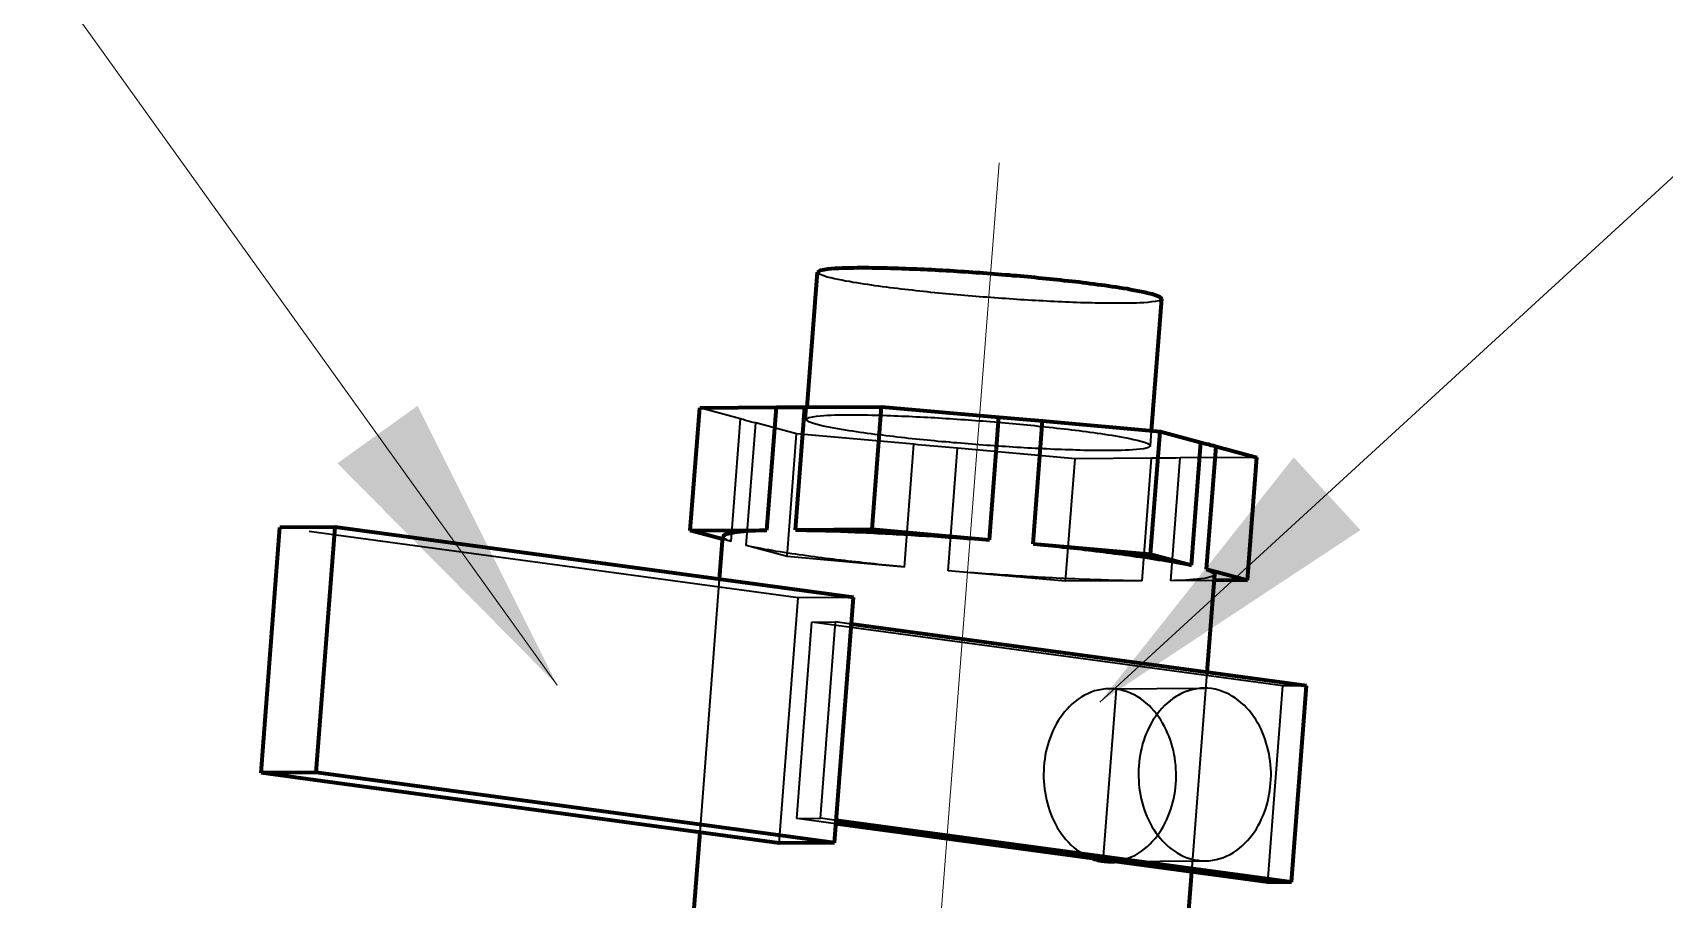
# Model space of a CAD drawing. Header units: millimetres. Extents: x 0 to 2382, y 0 to 420.
# Drawn here: x 1169.21 to 1182.44, y 257.94 to 264.96 of the extents above; entities that cross this region are included whole.
import ezdxf

# ---------------------------------------------------------------- set-up
doc = ezdxf.new("R2010")
doc.units = ezdxf.units.MM
doc.linetypes.add('IRAM-E-TRAZOS', pattern=[5, 4, -1])
doc.linetypes.add('IRAM-F-TRAZO-PUNTO', pattern=[20, 15, -2, 1, -2])
for name, color, linetype, lineweight in [('01-VISIBLE', 7, 'CONTINUOUS', 70), ('02-OCULTA', 4, 'IRAM-E-TRAZOS', 35), ('03-EJE', 1, 'IRAM-F-TRAZO-PUNTO', 18), ('08-FINA', 5, 'CONTINUOUS', 18)]:
    doc.layers.add(name, color=color, linetype=linetype, lineweight=lineweight)

msp = doc.modelspace()

# ---------------------------------------------------------------- hatches: boundary and pattern name
at = {"layer": '08-FINA'}
h = msp.add_hatch(color=7, dxfattribs=at)
h.dxf.hatch_style = 1
h.paths.add_polyline_path([(1173.467, 259.674), (1172.335, 261.938), (1171.685, 261.472)])
h = msp.add_hatch(color=7, dxfattribs=at)
h.dxf.hatch_style = 1
h.paths.add_polyline_path([(1177.867, 259.535), (1179.98, 260.93), (1179.439, 261.52)])

# ---------------------------------------------------------------- linework, layer by layer
at = {"layer": '01-VISIBLE'}
for points in [[(1175.493, 261.927), (1175.578, 263.021)], [(1175.578, 263.021), (1175.602, 263.037), (1175.631, 263.044), (1175.661, 263.048), (1175.691, 263.051), (1175.721, 263.053), (1175.751, 263.055), (1175.781, 263.056), (1175.811, 263.057), (1175.841, 263.058), (1175.871, 263.058), (1175.901, 263.059), (1175.931, 263.059), (1175.961, 263.059), (1175.991, 263.059), (1176.021, 263.058), (1176.051, 263.058), (1176.081, 263.057), (1176.111, 263.057), (1176.141, 263.056), (1176.171, 263.055), (1176.201, 263.054), (1176.231, 263.053), (1176.261, 263.052), (1176.291, 263.051), (1176.321, 263.05), (1176.351, 263.049), (1176.381, 263.048), (1176.411, 263.046), (1176.441, 263.045), (1176.471, 263.043), (1176.501, 263.042), (1176.531, 263.04), (1176.561, 263.039), (1176.591, 263.037), (1176.621, 263.035), (1176.651, 263.034), (1176.681, 263.032), (1176.711, 263.03), (1176.741, 263.028), (1176.771, 263.026), (1176.801, 263.024), (1176.831, 263.022), (1176.861, 263.02), (1176.891, 263.018), (1176.921, 263.015), (1176.951, 263.013), (1176.981, 263.011), (1177.011, 263.009), (1177.041, 263.006), (1177.071, 263.004), (1177.101, 263.001), (1177.131, 262.999), (1177.161, 262.996), (1177.191, 262.994), (1177.22, 262.991), (1177.25, 262.988), (1177.28, 262.986), (1177.31, 262.983), (1177.34, 262.98), (1177.37, 262.977), (1177.4, 262.974), (1177.43, 262.971), (1177.46, 262.968), (1177.49, 262.965), (1177.519, 262.962), (1177.549, 262.959), (1177.579, 262.955), (1177.609, 262.952), (1177.639, 262.949), (1177.669, 262.945), (1177.699, 262.942), (1177.728, 262.938), (1177.758, 262.934), (1177.788, 262.931), (1177.818, 262.927), (1177.848, 262.923), (1177.877, 262.919), (1177.907, 262.915), (1177.937, 262.911), (1177.967, 262.906), (1177.996, 262.902), (1178.026, 262.897), (1178.056, 262.892), (1178.085, 262.888), (1178.115, 262.882), (1178.145, 262.877), (1178.174, 262.871), (1178.204, 262.866), (1178.233, 262.859), (1178.262, 262.852), (1178.291, 262.845), (1178.32, 262.836), (1178.348, 262.825), (1178.369, 262.806)], [(1178.287, 261.736), (1178.369, 262.806)], [(1174.546, 260.927), (1174.623, 261.921)], [(1174.623, 261.921), (1175.245, 261.926)], [(1175.168, 260.931), (1175.245, 261.926)], [(1175.245, 261.926), (1175.278, 261.926), (1175.311, 261.927), (1175.344, 261.927), (1175.377, 261.927), (1175.41, 261.927), (1175.443, 261.927), (1175.476, 261.927)], [(1175.399, 260.932), (1175.476, 261.927)], [(1175.476, 261.927), (1176.097, 261.931)], [(1176.02, 260.937), (1176.097, 261.931)], [(1176.097, 261.931), (1177.049, 261.846)], [(1176.973, 260.852), (1177.049, 261.846)], [(1177.049, 261.846), (1177.082, 261.844), (1177.114, 261.841), (1177.146, 261.838), (1177.178, 261.835), (1177.21, 261.833), (1177.242, 261.83), (1177.275, 261.827), (1177.307, 261.824), (1177.339, 261.821), (1177.371, 261.818), (1177.403, 261.815)], [(1177.327, 260.82), (1177.403, 261.815)], [(1177.403, 261.815), (1178.356, 261.73)], [(1178.279, 260.735), (1178.356, 261.73)], [(1178.356, 261.73), (1178.686, 261.641)], [(1178.61, 260.646), (1178.686, 261.641)], [(1178.686, 261.641), (1178.707, 261.636), (1178.728, 261.631), (1178.748, 261.626), (1178.769, 261.62), (1178.789, 261.615), (1178.809, 261.608)], [(1178.732, 260.613), (1178.809, 261.608)], [(1178.809, 261.608), (1179.14, 261.519)], [(1179.063, 260.524), (1179.14, 261.519)], [(1171.066, 258.962), (1171.219, 260.951)], [(1171.668, 260.954), (1171.219, 260.951)], [(1171.514, 258.965), (1171.668, 260.954)], [(1175.869, 260.385), (1171.668, 260.954)], [(1174.546, 260.927), (1175.168, 260.931)], [(1174.809, 260.856), (1174.546, 260.927)], [(1174.811, 260.879), (1174.833, 260.898), (1174.863, 260.906), (1174.893, 260.912), (1174.923, 260.916), (1174.954, 260.92), (1174.984, 260.922), (1175.015, 260.925), (1175.045, 260.926), (1175.076, 260.928), (1175.107, 260.929), (1175.137, 260.93), (1175.168, 260.931)], [(1175.399, 260.932), (1176.02, 260.937)], [(1175.399, 260.932), (1175.429, 260.932), (1175.46, 260.932), (1175.49, 260.931), (1175.52, 260.931), (1175.55, 260.93), (1175.581, 260.93), (1175.611, 260.929), (1175.641, 260.928), (1175.672, 260.927), (1175.702, 260.927), (1175.732, 260.926), (1175.763, 260.925), (1175.793, 260.924), (1175.823, 260.922), (1175.853, 260.921), (1175.884, 260.92), (1175.914, 260.919), (1175.944, 260.918), (1175.975, 260.916), (1176.005, 260.915), (1176.035, 260.913), (1176.065, 260.912), (1176.096, 260.91), (1176.126, 260.909), (1176.156, 260.907), (1176.186, 260.906), (1176.217, 260.904), (1176.247, 260.902), (1176.277, 260.901), (1176.307, 260.899), (1176.338, 260.897), (1176.368, 260.895), (1176.398, 260.893), (1176.429, 260.892), (1176.459, 260.89), (1176.489, 260.888), (1176.519, 260.886), (1176.549, 260.884), (1176.58, 260.882), (1176.61, 260.879), (1176.64, 260.877), (1176.67, 260.875), (1176.701, 260.873), (1176.731, 260.871), (1176.761, 260.868), (1176.791, 260.866), (1176.822, 260.864), (1176.852, 260.861), (1176.882, 260.859), (1176.912, 260.857), (1176.942, 260.854), (1176.973, 260.852)], [(1176.02, 260.937), (1176.973, 260.852)], [(1174.784, 260.532), (1174.811, 260.879)], [(1177.327, 260.82), (1177.357, 260.817), (1177.387, 260.814), (1177.417, 260.811), (1177.447, 260.808), (1177.477, 260.805), (1177.506, 260.802), (1177.536, 260.799), (1177.566, 260.796), (1177.596, 260.793), (1177.626, 260.79), (1177.656, 260.786), (1177.686, 260.783), (1177.716, 260.78), (1177.746, 260.776), (1177.776, 260.773), (1177.806, 260.769), (1177.836, 260.766), (1177.866, 260.762), (1177.896, 260.759), (1177.926, 260.755), (1177.955, 260.751), (1177.985, 260.747), (1178.015, 260.744), (1178.045, 260.74), (1178.075, 260.736), (1178.105, 260.732), (1178.135, 260.728), (1178.164, 260.723), (1178.194, 260.719), (1178.224, 260.715), (1178.254, 260.71), (1178.284, 260.706), (1178.313, 260.701), (1178.343, 260.696), (1178.373, 260.691), (1178.403, 260.686), (1178.432, 260.681), (1178.462, 260.676), (1178.491, 260.671), (1178.521, 260.665), (1178.551, 260.659), (1178.58, 260.653), (1178.61, 260.646)], [(1177.327, 260.82), (1178.279, 260.735)], [(1178.279, 260.735), (1178.61, 260.646)], [(1178.732, 260.613), (1178.745, 260.609), (1178.758, 260.604), (1178.77, 260.598), (1178.782, 260.592), (1178.793, 260.584), (1178.799, 260.572)], [(1178.732, 260.613), (1179.063, 260.524)], [(1178.738, 259.777), (1178.799, 260.572)], [(1179.063, 260.524), (1178.795, 260.523)], [(1175.715, 258.396), (1175.869, 260.385)], [(1179.544, 259.668), (1175.852, 260.168)], [(1179.421, 258.077), (1179.544, 259.668)], [(1171.514, 258.965), (1171.066, 258.962)], [(1175.267, 258.393), (1171.066, 258.962)], [(1175.715, 258.396), (1171.514, 258.965)], [(1179.229, 258.076), (1175.727, 258.55)], [(1179.421, 258.077), (1175.729, 258.577)], [(1174.538, 257.348), (1174.626, 258.48)], [(1175.715, 258.396), (1175.267, 258.393)], [(1177.811, 258.268), (1177.825, 258.263), (1177.839, 258.259), (1177.852, 258.255), (1177.866, 258.252), (1177.881, 258.25), (1177.895, 258.248)], [(1177.895, 258.248), (1177.904, 258.246), (1177.914, 258.245), (1177.924, 258.245), (1177.934, 258.244), (1177.943, 258.244), (1177.953, 258.244)], [(1177.953, 258.244), (1177.986, 258.244)], [(1178.524, 257.014), (1178.613, 258.159)], [(1179.421, 258.077), (1179.229, 258.076)]]:
    msp.add_lwpolyline(points, dxfattribs=at)
at = {"layer": '02-OCULTA'}
for points in [[(1176.076, 262.908), (1176.046, 262.912), (1176.016, 262.916), (1175.986, 262.921), (1175.956, 262.925), (1175.926, 262.93), (1175.896, 262.934), (1175.866, 262.939), (1175.836, 262.945), (1175.806, 262.95), (1175.776, 262.956), (1175.746, 262.962), (1175.716, 262.968), (1175.686, 262.975), (1175.657, 262.982), (1175.628, 262.991), (1175.599, 263.002), (1175.578, 263.021)], [(1178.369, 262.806), (1178.345, 262.79), (1178.315, 262.784), (1178.285, 262.78), (1178.255, 262.777), (1178.225, 262.774), (1178.195, 262.773), (1178.164, 262.771), (1178.134, 262.77), (1178.104, 262.77), (1178.073, 262.769), (1178.043, 262.769), (1178.013, 262.769), (1177.982, 262.769), (1177.952, 262.769), (1177.922, 262.769), (1177.891, 262.77), (1177.861, 262.77), (1177.83, 262.771), (1177.8, 262.772), (1177.77, 262.772), (1177.739, 262.773), (1177.709, 262.774), (1177.679, 262.775), (1177.648, 262.777), (1177.618, 262.778), (1177.588, 262.779), (1177.558, 262.78), (1177.527, 262.782), (1177.497, 262.783), (1177.467, 262.785), (1177.436, 262.786), (1177.406, 262.788), (1177.376, 262.789), (1177.345, 262.791), (1177.315, 262.793), (1177.285, 262.795), (1177.254, 262.797), (1177.224, 262.798), (1177.194, 262.8), (1177.164, 262.802), (1177.133, 262.805), (1177.103, 262.807), (1177.073, 262.809), (1177.042, 262.811), (1177.012, 262.813), (1176.982, 262.815), (1176.952, 262.818), (1176.921, 262.82), (1176.891, 262.823), (1176.861, 262.825), (1176.831, 262.828), (1176.8, 262.83), (1176.77, 262.833), (1176.74, 262.835), (1176.71, 262.838), (1176.68, 262.841), (1176.649, 262.844), (1176.619, 262.847), (1176.589, 262.849), (1176.559, 262.852), (1176.528, 262.855), (1176.498, 262.858), (1176.468, 262.862), (1176.438, 262.865), (1176.408, 262.868), (1176.378, 262.871), (1176.347, 262.875), (1176.317, 262.878), (1176.287, 262.881), (1176.257, 262.885), (1176.227, 262.889), (1176.197, 262.892), (1176.167, 262.896), (1176.136, 262.9), (1176.106, 262.904), (1176.076, 262.908)], [(1174.954, 261.833), (1174.623, 261.921)], [(1174.877, 260.838), (1174.954, 261.833)], [(1175.077, 261.799), (1175.056, 261.804), (1175.035, 261.809), (1175.015, 261.814), (1174.994, 261.82), (1174.974, 261.826), (1174.954, 261.833)], [(1175.486, 261.828), (1175.493, 261.927)], [(1175.486, 261.828), (1175.51, 261.844), (1175.539, 261.85), (1175.569, 261.854), (1175.599, 261.857), (1175.629, 261.859), (1175.659, 261.861), (1175.689, 261.863), (1175.719, 261.864), (1175.749, 261.864), (1175.779, 261.865), (1175.809, 261.865), (1175.839, 261.865), (1175.869, 261.865), (1175.899, 261.865), (1175.929, 261.865), (1175.959, 261.864), (1175.989, 261.864), (1176.019, 261.863), (1176.049, 261.863), (1176.079, 261.862), (1176.109, 261.861), (1176.139, 261.86), (1176.169, 261.859), (1176.199, 261.858), (1176.229, 261.857), (1176.259, 261.855), (1176.289, 261.854), (1176.319, 261.853), (1176.349, 261.851), (1176.379, 261.85), (1176.409, 261.848), (1176.439, 261.847), (1176.469, 261.845), (1176.499, 261.844), (1176.529, 261.842), (1176.559, 261.84), (1176.589, 261.838), (1176.619, 261.836), (1176.649, 261.834), (1176.679, 261.832), (1176.709, 261.83), (1176.739, 261.828), (1176.769, 261.826), (1176.799, 261.824), (1176.829, 261.822), (1176.859, 261.82), (1176.889, 261.817), (1176.919, 261.815), (1176.949, 261.813), (1176.979, 261.81), (1177.009, 261.808), (1177.039, 261.805), (1177.069, 261.803), (1177.099, 261.8), (1177.128, 261.797), (1177.158, 261.795), (1177.188, 261.792), (1177.218, 261.789), (1177.248, 261.786), (1177.278, 261.783), (1177.308, 261.781), (1177.338, 261.778), (1177.368, 261.774), (1177.398, 261.771), (1177.427, 261.768), (1177.457, 261.765), (1177.487, 261.762), (1177.517, 261.758), (1177.547, 261.755), (1177.577, 261.752), (1177.607, 261.748), (1177.636, 261.744), (1177.666, 261.741), (1177.696, 261.737), (1177.726, 261.733), (1177.756, 261.729), (1177.785, 261.725), (1177.815, 261.721), (1177.845, 261.717), (1177.875, 261.713), (1177.904, 261.708), (1177.934, 261.704), (1177.964, 261.699), (1177.993, 261.694), (1178.023, 261.689), (1178.052, 261.684), (1178.082, 261.678), (1178.111, 261.672), (1178.141, 261.666), (1178.17, 261.659), (1178.199, 261.651), (1178.228, 261.643), (1178.256, 261.632), (1178.277, 261.613)], [(1175.984, 261.714), (1175.954, 261.718), (1175.924, 261.723), (1175.894, 261.727), (1175.864, 261.732), (1175.834, 261.736), (1175.804, 261.741), (1175.773, 261.746), (1175.743, 261.751), (1175.714, 261.756), (1175.684, 261.762), (1175.654, 261.768), (1175.624, 261.774), (1175.594, 261.781), (1175.565, 261.789), (1175.536, 261.798), (1175.507, 261.809), (1175.486, 261.828)], [(1175, 260.805), (1175.077, 261.799)], [(1175.407, 261.71), (1175.077, 261.799)], [(1175.331, 260.716), (1175.407, 261.71)], [(1176.36, 261.626), (1175.407, 261.71)], [(1178.277, 261.613), (1178.253, 261.597), (1178.223, 261.59), (1178.193, 261.586), (1178.163, 261.583), (1178.133, 261.581), (1178.103, 261.579), (1178.072, 261.578), (1178.042, 261.577), (1178.012, 261.576), (1177.981, 261.576), (1177.951, 261.575), (1177.921, 261.575), (1177.89, 261.575), (1177.86, 261.575), (1177.829, 261.576), (1177.799, 261.576), (1177.769, 261.577), (1177.738, 261.577), (1177.708, 261.578), (1177.678, 261.579), (1177.647, 261.58), (1177.617, 261.581), (1177.587, 261.582), (1177.556, 261.583), (1177.526, 261.584), (1177.496, 261.585), (1177.465, 261.587), (1177.435, 261.588), (1177.405, 261.59), (1177.375, 261.591), (1177.344, 261.593), (1177.314, 261.594), (1177.284, 261.596), (1177.253, 261.598), (1177.223, 261.599), (1177.193, 261.601), (1177.162, 261.603), (1177.132, 261.605), (1177.102, 261.607), (1177.072, 261.609), (1177.041, 261.611), (1177.011, 261.613), (1176.981, 261.615), (1176.95, 261.617), (1176.92, 261.62), (1176.89, 261.622), (1176.86, 261.624), (1176.829, 261.627), (1176.799, 261.629), (1176.769, 261.632), (1176.739, 261.634), (1176.708, 261.637), (1176.678, 261.639), (1176.648, 261.642), (1176.618, 261.645), (1176.587, 261.647), (1176.557, 261.65), (1176.527, 261.653), (1176.497, 261.656), (1176.467, 261.659), (1176.436, 261.662), (1176.406, 261.665), (1176.376, 261.668), (1176.346, 261.671), (1176.316, 261.674), (1176.286, 261.678), (1176.255, 261.681), (1176.225, 261.684), (1176.195, 261.688), (1176.165, 261.691), (1176.135, 261.695), (1176.105, 261.699), (1176.075, 261.703), (1176.044, 261.706), (1176.014, 261.71), (1175.984, 261.714)], [(1178.277, 261.613), (1178.287, 261.736)], [(1176.283, 260.631), (1176.36, 261.626)], [(1176.714, 261.594), (1176.681, 261.597), (1176.649, 261.6), (1176.617, 261.602), (1176.585, 261.605), (1176.553, 261.608), (1176.52, 261.611), (1176.488, 261.614), (1176.456, 261.617), (1176.424, 261.62), (1176.392, 261.623), (1176.36, 261.626)], [(1176.637, 260.599), (1176.714, 261.594)], [(1177.666, 261.509), (1176.714, 261.594)], [(1177.589, 260.515), (1177.666, 261.509)], [(1178.287, 261.513), (1177.666, 261.509)], [(1178.211, 260.519), (1178.287, 261.513)], [(1178.518, 261.515), (1178.485, 261.514), (1178.452, 261.514), (1178.419, 261.513), (1178.386, 261.513), (1178.353, 261.513), (1178.32, 261.513), (1178.287, 261.513)], [(1178.442, 260.52), (1178.518, 261.515)], [(1179.14, 261.519), (1178.518, 261.515)], [(1175.42, 260.382), (1171.219, 260.951)], [(1174.877, 260.838), (1174.809, 260.856)], [(1174.877, 260.838), (1174.864, 260.842), (1174.852, 260.847), (1174.839, 260.853), (1174.827, 260.859), (1174.816, 260.868), (1174.811, 260.879)], [(1175.523, 260.717), (1175.492, 260.721), (1175.461, 260.726), (1175.43, 260.73), (1175.399, 260.735), (1175.369, 260.739), (1175.338, 260.744), (1175.307, 260.749), (1175.276, 260.753), (1175.245, 260.758), (1175.214, 260.764), (1175.184, 260.769), (1175.153, 260.774), (1175.122, 260.78), (1175.092, 260.786), (1175.061, 260.792), (1175.03, 260.798), (1175, 260.805)], [(1175.331, 260.716), (1175, 260.805)], [(1176.283, 260.631), (1175.331, 260.716)], [(1176.283, 260.631), (1176.252, 260.634), (1176.222, 260.637), (1176.192, 260.64), (1176.161, 260.643), (1176.131, 260.646), (1176.1, 260.649), (1176.07, 260.652), (1176.039, 260.656), (1176.009, 260.659), (1175.979, 260.662), (1175.948, 260.665), (1175.918, 260.669), (1175.887, 260.672), (1175.857, 260.676), (1175.827, 260.679), (1175.796, 260.683), (1175.766, 260.686), (1175.735, 260.69), (1175.705, 260.694), (1175.675, 260.697), (1175.644, 260.701), (1175.614, 260.705), (1175.584, 260.709), (1175.553, 260.713), (1175.523, 260.717)], [(1174.626, 258.48), (1174.784, 260.532)], [(1178.211, 260.519), (1178.18, 260.519), (1178.15, 260.519), (1178.12, 260.52), (1178.089, 260.52), (1178.059, 260.521), (1178.029, 260.522), (1177.998, 260.522), (1177.968, 260.523), (1177.938, 260.524), (1177.908, 260.525), (1177.877, 260.526), (1177.847, 260.527), (1177.817, 260.528), (1177.786, 260.529), (1177.756, 260.53), (1177.726, 260.531), (1177.696, 260.532), (1177.665, 260.534), (1177.635, 260.535), (1177.605, 260.536), (1177.574, 260.538), (1177.544, 260.539), (1177.514, 260.541), (1177.484, 260.542), (1177.453, 260.544), (1177.423, 260.546), (1177.393, 260.547), (1177.363, 260.549), (1177.332, 260.551), (1177.302, 260.552), (1177.272, 260.554), (1177.242, 260.556), (1177.211, 260.558), (1177.181, 260.56), (1177.151, 260.562), (1177.121, 260.564), (1177.09, 260.566), (1177.06, 260.568), (1177.03, 260.57), (1177, 260.572), (1176.969, 260.574), (1176.939, 260.576), (1176.909, 260.578), (1176.879, 260.581), (1176.848, 260.583), (1176.818, 260.585), (1176.788, 260.587), (1176.758, 260.59), (1176.728, 260.592), (1176.697, 260.595), (1176.667, 260.597), (1176.637, 260.599)], [(1177.589, 260.515), (1176.637, 260.599)], [(1178.211, 260.519), (1177.589, 260.515)], [(1178.799, 260.572), (1178.776, 260.553), (1178.747, 260.545), (1178.717, 260.539), (1178.686, 260.535), (1178.656, 260.532), (1178.625, 260.529), (1178.595, 260.527), (1178.564, 260.525), (1178.534, 260.523), (1178.503, 260.522), (1178.472, 260.521), (1178.442, 260.52)], [(1178.795, 260.523), (1178.442, 260.52)], [(1175.267, 258.393), (1175.42, 260.382)], [(1175.869, 260.385), (1175.42, 260.382)], [(1175.41, 258.593), (1175.533, 260.184)], [(1175.533, 260.184), (1175.725, 260.186)], [(1179.352, 259.667), (1175.533, 260.184)], [(1175.602, 258.594), (1175.725, 260.186)], [(1175.852, 260.168), (1175.725, 260.186)], [(1178.613, 258.159), (1178.738, 259.777)], [(1177.944, 259.644), (1177.914, 259.642), (1177.884, 259.639), (1177.854, 259.633), (1177.825, 259.626), (1177.797, 259.616), (1177.769, 259.604), (1177.742, 259.591), (1177.716, 259.576), (1177.691, 259.559), (1177.667, 259.541), (1177.644, 259.522), (1177.622, 259.501), (1177.601, 259.479), (1177.581, 259.456), (1177.563, 259.433), (1177.545, 259.408), (1177.529, 259.383), (1177.514, 259.357), (1177.499, 259.33), (1177.486, 259.303), (1177.474, 259.275), (1177.463, 259.247), (1177.454, 259.219), (1177.445, 259.19), (1177.437, 259.161), (1177.43, 259.132), (1177.425, 259.102), (1177.42, 259.072), (1177.416, 259.042), (1177.414, 259.012), (1177.412, 258.982), (1177.411, 258.952), (1177.411, 258.922), (1177.413, 258.892), (1177.415, 258.862), (1177.418, 258.832), (1177.423, 258.802), (1177.428, 258.773), (1177.434, 258.743), (1177.442, 258.714), (1177.45, 258.685), (1177.459, 258.656), (1177.47, 258.628), (1177.481, 258.6), (1177.494, 258.573), (1177.507, 258.546), (1177.522, 258.52), (1177.538, 258.494), (1177.555, 258.469), (1177.573, 258.445), (1177.592, 258.422), (1177.612, 258.399), (1177.633, 258.378), (1177.656, 258.358), (1177.679, 258.339), (1177.704, 258.322), (1177.729, 258.306), (1177.756, 258.291), (1177.783, 258.279), (1177.811, 258.268)], [(1177.895, 258.248), (1178.002, 259.64)], [(1177.944, 259.644), (1178.713, 259.649)], [(1178.002, 259.64), (1177.992, 259.641), (1177.983, 259.642), (1177.973, 259.643), (1177.963, 259.643), (1177.954, 259.644), (1177.944, 259.644)], [(1177.953, 258.244), (1177.983, 258.245), (1178.013, 258.249), (1178.042, 258.254), (1178.072, 258.262), (1178.1, 258.272), (1178.128, 258.283), (1178.155, 258.296), (1178.181, 258.311), (1178.206, 258.328), (1178.23, 258.346), (1178.253, 258.365), (1178.275, 258.386), (1178.295, 258.408), (1178.315, 258.43), (1178.334, 258.454), (1178.351, 258.479), (1178.368, 258.504), (1178.383, 258.53), (1178.397, 258.556), (1178.41, 258.583), (1178.422, 258.611), (1178.433, 258.639), (1178.443, 258.667), (1178.452, 258.696), (1178.459, 258.725), (1178.466, 258.754), (1178.472, 258.784), (1178.477, 258.813), (1178.48, 258.843), (1178.483, 258.873), (1178.485, 258.903), (1178.486, 258.933), (1178.486, 258.963), (1178.484, 258.993), (1178.482, 259.023), (1178.479, 259.053), (1178.475, 259.083), (1178.47, 259.112), (1178.463, 259.142), (1178.456, 259.171), (1178.448, 259.2), (1178.439, 259.228), (1178.428, 259.257), (1178.417, 259.285), (1178.404, 259.312), (1178.391, 259.339), (1178.376, 259.365), (1178.361, 259.391), (1178.344, 259.416), (1178.326, 259.44), (1178.307, 259.463), (1178.287, 259.486), (1178.266, 259.507), (1178.244, 259.527), (1178.221, 259.546), (1178.196, 259.564), (1178.171, 259.58), (1178.145, 259.595), (1178.117, 259.607), (1178.09, 259.619), (1178.061, 259.628), (1178.032, 259.635), (1178.002, 259.64)], [(1178.713, 259.649), (1178.683, 259.648), (1178.653, 259.644), (1178.623, 259.639), (1178.594, 259.631), (1178.566, 259.621), (1178.538, 259.61), (1178.511, 259.596), (1178.485, 259.581), (1178.46, 259.565), (1178.436, 259.547), (1178.413, 259.527), (1178.391, 259.507), (1178.371, 259.485), (1178.351, 259.462), (1178.332, 259.439), (1178.315, 259.414), (1178.298, 259.389), (1178.283, 259.363), (1178.269, 259.337), (1178.256, 259.309), (1178.244, 259.282), (1178.233, 259.254), (1178.223, 259.226), (1178.214, 259.197), (1178.207, 259.168), (1178.2, 259.139), (1178.194, 259.109), (1178.189, 259.079), (1178.185, 259.05), (1178.183, 259.02), (1178.181, 258.99), (1178.18, 258.96), (1178.18, 258.929), (1178.182, 258.899), (1178.184, 258.869), (1178.187, 258.84), (1178.191, 258.81), (1178.196, 258.78), (1178.203, 258.751), (1178.21, 258.722), (1178.218, 258.693), (1178.227, 258.664), (1178.238, 258.636), (1178.249, 258.608), (1178.261, 258.581), (1178.275, 258.554), (1178.29, 258.528), (1178.305, 258.502), (1178.322, 258.477), (1178.34, 258.453), (1178.359, 258.429), (1178.379, 258.407), (1178.4, 258.386), (1178.422, 258.366), (1178.445, 258.347), (1178.47, 258.329), (1178.495, 258.313), (1178.521, 258.298), (1178.548, 258.285), (1178.576, 258.274), (1178.605, 258.265), (1178.634, 258.258), (1178.664, 258.253)], [(1178.722, 258.249), (1178.752, 258.25), (1178.782, 258.254), (1178.811, 258.259), (1178.841, 258.267), (1178.869, 258.277), (1178.897, 258.288), (1178.924, 258.301), (1178.95, 258.316), (1178.975, 258.333), (1178.999, 258.351), (1179.022, 258.37), (1179.044, 258.391), (1179.064, 258.413), (1179.084, 258.435), (1179.103, 258.459), (1179.12, 258.483), (1179.136, 258.508), (1179.152, 258.534), (1179.166, 258.561), (1179.179, 258.588), (1179.191, 258.615), (1179.202, 258.643), (1179.212, 258.672), (1179.221, 258.7), (1179.228, 258.729), (1179.235, 258.759), (1179.241, 258.788), (1179.246, 258.818), (1179.249, 258.848), (1179.252, 258.877), (1179.254, 258.907), (1179.255, 258.937), (1179.255, 258.967), (1179.253, 258.997), (1179.251, 259.027), (1179.248, 259.057), (1179.244, 259.087), (1179.239, 259.117), (1179.233, 259.146), (1179.225, 259.175), (1179.217, 259.204), (1179.208, 259.233), (1179.198, 259.261), (1179.186, 259.289), (1179.174, 259.316), (1179.161, 259.343), (1179.146, 259.369), (1179.131, 259.395), (1179.114, 259.42), (1179.096, 259.444), (1179.077, 259.467), (1179.057, 259.49), (1179.036, 259.511), (1179.014, 259.531), (1178.991, 259.55), (1178.966, 259.568), (1178.941, 259.584), (1178.915, 259.599), (1178.888, 259.612), (1178.86, 259.623), (1178.831, 259.632), (1178.802, 259.64), (1178.773, 259.645), (1178.743, 259.648), (1178.713, 259.649)], [(1179.229, 258.076), (1179.352, 259.667)], [(1179.544, 259.668), (1179.352, 259.667)], [(1175.41, 258.593), (1175.602, 258.594)], [(1175.727, 258.55), (1175.41, 258.593)], [(1175.729, 258.577), (1175.602, 258.594)], [(1177.986, 258.244), (1178.722, 258.249)], [(1178.664, 258.253), (1178.673, 258.251), (1178.683, 258.25), (1178.693, 258.25), (1178.703, 258.249), (1178.712, 258.249), (1178.722, 258.249)]]:
    msp.add_lwpolyline(points, dxfattribs=at)
at = {"layer": '03-EJE'}
msp.add_lwpolyline([(1177.05, 263.908), (1173.46, 217.36)], dxfattribs=at)
at = {"layer": '08-FINA'}
for p, q in [((1173.467, 259.674), (1162.117, 275.492)), ((1177.867, 259.535), (1195.267, 275.492))]:
    msp.add_line(p, q, dxfattribs=at)
msp.add_circle((1173.167, 240.5), 36.833, dxfattribs=at)

doc.saveas('drawing.dxf')
